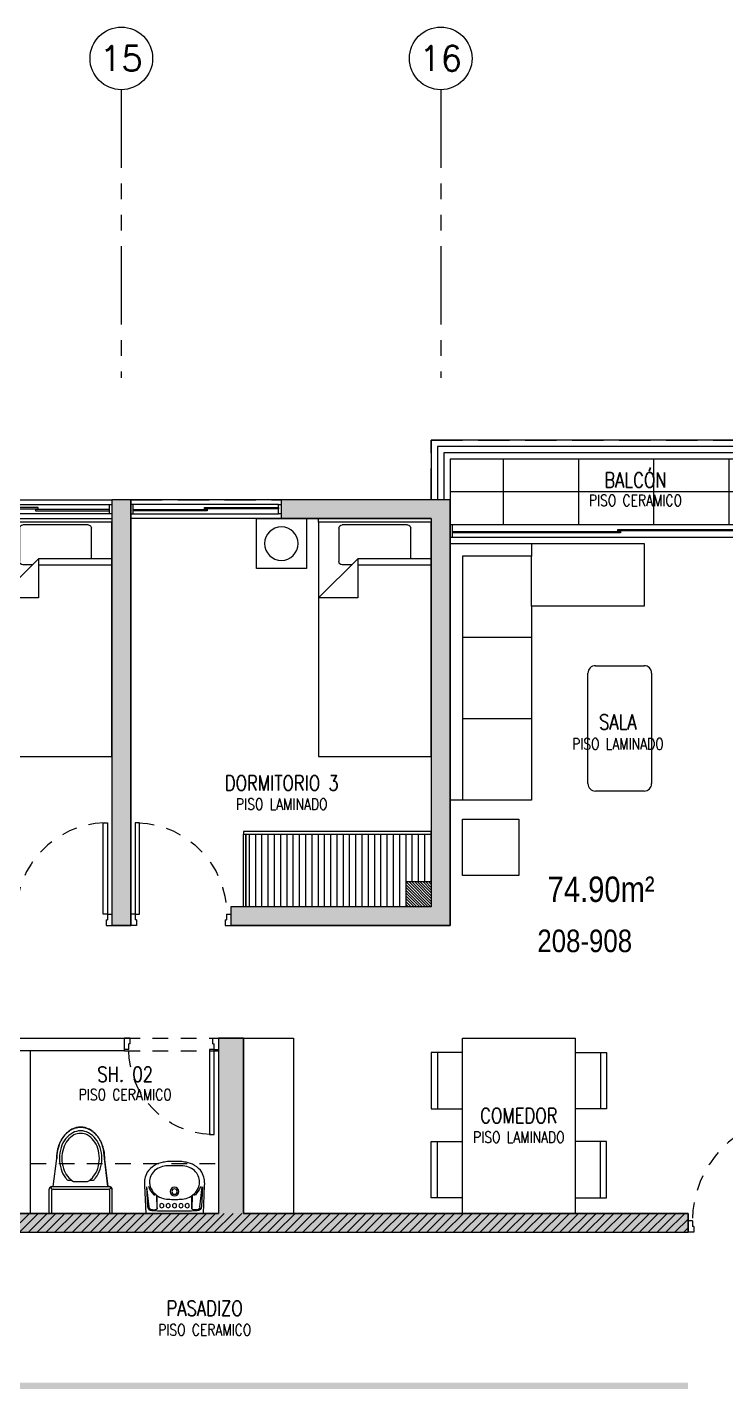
# Model space of a CAD drawing. Header units: millimetres. Extents: x 3765 to 3833, y 1327 to 1657.
# Drawn here: x 3800.19 to 3805.77, y 1463.07 to 1473.89 of the extents above; entities that cross this region are included whole.
import ezdxf
from ezdxf import colors
from ezdxf.entities.mleader import LeaderData, LeaderLine
from ezdxf.enums import TextEntityAlignment as Align
from ezdxf.math import Vec2, Vec3

# ---------------------------------------------------------------- set-up
doc = ezdxf.new("R2010")
doc.units = ezdxf.units.MM
for name, pattern in [('HIDDEN2', [0.1875, 0.125, -0.0625]), ('PHANTOM', [63.5, 31.75, -6.35, 6.35, -6.35, 6.35, -6.35]), ('PHANTOM2', [1.25, 0.625, -0.125, 0.125, -0.125, 0.125, -0.125]), ('X-REF_DP_Arquitectura$0$HIDDEN', [0.375, 0.25, -0.125])]:
    doc.linetypes.add(name, pattern=pattern)
doc.layers.get('0').update_dxf_attribs({"color": 251, "lineweight": 9})
for name, color, linetype, lineweight in [('A-BARANDAS', 251, 'Continuous', 13), ('A-EJES', 251, 'PHANTOM', 13), ('A-HATCH', 251, 'Continuous', 13), ('A-MOBILIARIO', 251, 'Continuous', 13), ('A-MURO BAJO', 251, 'Continuous', 13), ('A-MUROS', 251, 'Continuous', 13), ('A-NUMERACIONDEP', 251, 'Continuous', 13), ('A-PROYECCIONES', 251, 'HIDDEN2', 13), ('A-SANITARIOS', 251, 'Continuous', 13), ('A-TEXTO-ACABADO PISO', 251, 'Continuous', 13), ('A-TEXTO-AMBIENTE', 251, 'Continuous', 13), ('A-ÁREA TEXTO', 251, 'Continuous', 13), ('A_20_Estructuras', 251, 'Continuous', 13), ('A_50_TextoAmbiente', 251, 'Continuous', 13), ('A_50_Vigas', 251, 'X-REF_DP_Arquitectura$0$HIDDEN', 13), ('A_60_HatchEstructuras', 251, 'Continuous', 13), ('DLP_MOBILIARIO FIJO', 251, 'Continuous', 13), ('MURO CF 120', 251, 'Continuous', 13), ('MURO CF 60', 251, 'Continuous', 13)]:
    doc.layers.add(name, color=color, linetype=linetype, lineweight=lineweight)
doc.styles.add('R80', font='ARIALN.TTF', dxfattribs={"height": 2.03})
doc.styles.add('R80-100', font='ARIALN.TTF', dxfattribs={"height": 0.2032})
doc.styles.add('ROMANS', font='romans.shx', dxfattribs={"width": 0.8})

# ---------------------------------------------------------------- blocks, each defined once
blk = doc.blocks.new('EF-P2-P4')
at = {"layer": 'A_60_HatchEstructuras'}
h = blk.add_hatch(color=256, dxfattribs=at)
h.dxf.hatch_style = 1
h.paths.add_polyline_path([(30.25, -3.725), (28.65, -3.725), (28.65, -0.625), (29.85, -0.625), (29.85, -0.475), (28.5, -0.475), (28.5, -3.875), (30.25, -3.875)])
h.paths.add_polyline_path([(31.2, -0.475), (31.05, -0.475), (31.05, -3.875), (31.2, -3.875)])
h.paths.add_polyline_path([(33.75, -0.475), (32.4, -0.475), (32.4, -0.625), (33.6, -0.625), (33.6, -3.725), (32, -3.725), (32, -3.875), (33.75, -3.875)])
h = blk.add_hatch(color=256, dxfattribs=at)
h.dxf.hatch_style = 1
h.paths.add_polyline_path([(25.88, -7.675), (28.4, -7.675), (28.4, -9.075), (28.55, -9.075), (28.55, -7.675), (31.9, -7.675), (31.9, -9.075), (32.1, -9.075), (32.1, -7.675), (35.65, -7.675), (35.65, -7.525), (25.68, -7.525), (25.68, -9.075), (27.65, -9.075), (27.65, -8.925), (25.88, -8.925)])
h.paths.add_polyline_path([(26.45, -4.925), (28.1, -4.925), (28.1, -4.775), (25.905, -4.775), (25.905, -4.925), (26.25, -4.925), (26.25, -6.325), (35.65, -6.325), (35.65, -6.175), (32.1, -6.175), (32.1, -4.775), (31.9, -4.775), (31.9, -6.175), (29, -6.175), (29, -4.775), (28.85, -4.775), (28.85, -6.175), (26.45, -6.175)])
at = {"layer": 'A_20_Estructuras'}
for points in [[(31.2, -0.475), (31.05, -0.475), (31.05, -3.875), (31.2, -3.875)], [(33.75, -0.475), (32.4, -0.475), (32.4, -0.625), (33.6, -0.625), (33.6, -3.725), (32, -3.725), (32, -3.875), (33.75, -3.875)], [(26.45, -4.925), (28.1, -4.925), (28.1, -4.775), (25.905, -4.775), (25.905, -4.925), (26.25, -4.925), (26.25, -6.325), (35.65, -6.325), (35.65, -6.175), (32.1, -6.175), (32.1, -4.775), (31.9, -4.775), (31.9, -6.175), (29, -6.175), (29, -4.775), (28.85, -4.775), (28.85, -6.175), (26.45, -6.175)]]:
    blk.add_lwpolyline(points, close=True, dxfattribs=at)
at = {"layer": 'A_50_Vigas'}
for p, q in [((29.85, -0.475), (31.05, -0.475)), ((31.2, -0.475), (32.4, -0.475))]:
    blk.add_line(p, q, dxfattribs=at)
blk.add_lwpolyline([(33.6, -0.475), (33.6, 0), (36.55, 0)], dxfattribs=at)
blk = doc.blocks.new('SIFON JET_PLANTA')
for p, q in [((-0.215, 0.218, 0), (-0.44, 0.19, 0)), ((-0.215, -0.23, 0), (-0.215, 0.23, 0)), ((-0.209, 0.244, 0), (-0.192, 0.227, 0)), ((-0.195, 0.25, 0), (0, 0.25, 0)), ((-0.195, -0.22, 0), (-0.195, 0.22, 0)), ((-0.185, 0.23, 0), (0, 0.23, 0)), ((0, 0.25, 0), (0, -0.25, 0)), ((-0.265, 0.072, 0), (-0.265, 0.103, 0)), ((-0.255, -0.056, 0), (-0.255, 0.056, 0)), ((-0.265, -0.103, 0), (-0.265, -0.072, 0)), ((-0.215, -0.218, 0), (-0.44, -0.19, 0)), ((-0.209, -0.244, 0), (-0.192, -0.227, 0)), ((0, -0.25, 0), (-0.195, -0.25, 0)), ((0, -0.23, 0), (-0.185, -0.23, 0))]:
    blk.add_line(p, q)
at = {"extrusion": (-2.64698e-23, 6.61744e-24, -1)}
for p, q in [((-0.432, 0.191, 0), (-0.215, 0.218, 0)), ((-0.215, 0.232, 0), (-0.214, 0.236, 0)), ((-0.215, 0.228, 0), (-0.215, 0.232, 0)), ((-0.215, 0.223, 0), (-0.215, 0.228, 0)), ((-0.215, 0.218, 0), (-0.215, 0.223, 0)), ((-0.214, 0.236, 0), (-0.213, 0.239, 0)), ((-0.213, 0.239, 0), (-0.211, 0.242, 0)), ((-0.211, 0.242, 0), (-0.209, 0.244, 0)), ((-0.209, 0.244, 0), (-0.208, 0.245, 0)), ((-0.208, 0.245, 0), (-0.205, 0.247, 0)), ((-0.205, 0.247, 0), (-0.201, 0.249, 0)), ((-0.201, 0.249, 0), (-0.195, 0.25, 0)), ((-0.195, 0.25, 0), (-0.195, 0.25, 0)), ((-0.195, 0.25, 0), (-0.161, 0.25, 0)), ((-0.161, 0.25, 0), (-0.097, 0.25, 0)), ((-0.097, 0.25, 0), (-0.032, 0.25, 0)), ((-0.032, 0.25, 0), (0, 0.25, 0)), ((0, 0.25, 0), (0, -0.25, 0)), ((-0.645, 0.108, 0), (-0.639, 0.115, 0)), ((-0.639, 0.115, 0), (-0.633, 0.121, 0)), ((-0.633, 0.121, 0), (-0.63, 0.123, 0)), ((-0.63, 0.123, 0), (-0.625, 0.128, 0)), ((-0.625, 0.128, 0), (-0.621, 0.131, 0)), ((-0.621, 0.131, 0), (-0.617, 0.134, 0)), ((-0.617, 0.134, 0), (-0.611, 0.139, 0)), ((-0.611, 0.139, 0), (-0.606, 0.142, 0)), ((-0.606, 0.142, 0), (-0.6, 0.146, 0)), ((-0.6, 0.146, 0), (-0.596, 0.148, 0)), ((-0.596, 0.148, 0), (-0.591, 0.152, 0)), ((-0.591, 0.152, 0), (-0.586, 0.154, 0)), ((-0.586, 0.154, 0), (-0.579, 0.158, 0)), ((-0.579, 0.158, 0), (-0.569, 0.163, 0)), ((-0.569, 0.163, 0), (-0.552, 0.17, 0)), ((-0.552, 0.17, 0), (-0.546, 0.172, 0)), ((-0.546, 0.172, 0), (-0.538, 0.175, 0)), ((-0.538, 0.175, 0), (-0.535, 0.176, 0)), ((-0.535, 0.176, 0), (-0.526, 0.178, 0)), ((-0.526, 0.178, 0), (-0.522, 0.18, 0)), ((-0.522, 0.18, 0), (-0.515, 0.181, 0)), ((-0.515, 0.181, 0), (-0.508, 0.183, 0)), ((-0.508, 0.183, 0), (-0.502, 0.184, 0)), ((-0.502, 0.184, 0), (-0.486, 0.187, 0)), ((-0.486, 0.187, 0), (-0.476, 0.188, 0)), ((-0.476, 0.188, 0), (-0.473, 0.188, 0)), ((-0.473, 0.188, 0), (-0.464, 0.189, 0)), ((-0.464, 0.189, 0), (-0.455, 0.19, 0)), ((-0.455, 0.19, 0), (-0.449, 0.19, 0)), ((-0.449, 0.19, 0), (-0.44, 0.19, 0)), ((-0.44, 0.19, 0), (-0.432, 0.191, 0)), ((-0.69, 0.01, 0), (-0.689, 0.014, 0)), ((-0.69, 0.004, 0), (-0.69, 0.01, 0)), ((-0.69, 0, 0), (-0.69, 0.004, 0)), ((-0.689, 0.019, 0), (-0.688, 0.024, 0)), ((-0.689, 0.014, 0), (-0.689, 0.019, 0)), ((-0.688, 0.024, 0), (-0.687, 0.028, 0)), ((-0.688, 0.024, 0), (-0.688, 0.024, 0)), ((-0.687, 0.031, 0), (-0.685, 0.036, 0)), ((-0.687, 0.028, 0), (-0.687, 0.031, 0)), ((-0.685, 0.036, 0), (-0.684, 0.042, 0)), ((-0.685, 0.036, 0), (-0.685, 0.036, 0)), ((-0.684, 0.042, 0), (-0.682, 0.048, 0)), ((-0.684, 0.042, 0), (-0.684, 0.042, 0)), ((-0.682, 0.048, 0), (-0.68, 0.052, 0)), ((-0.68, 0.052, 0), (-0.679, 0.055, 0)), ((-0.679, 0.055, 0), (-0.678, 0.058, 0)), ((-0.678, 0.058, 0), (-0.674, 0.066, 0)), ((-0.674, 0.066, 0), (-0.672, 0.07, 0)), ((-0.674, 0.066, 0), (-0.674, 0.066, 0)), ((-0.672, 0.07, 0), (-0.671, 0.073, 0)), ((-0.671, 0.073, 0), (-0.669, 0.076, 0)), ((-0.669, 0.076, 0), (-0.667, 0.078, 0)), ((-0.667, 0.078, 0), (-0.665, 0.082, 0)), ((-0.665, 0.082, 0), (-0.663, 0.085, 0)), ((-0.663, 0.085, 0), (-0.661, 0.088, 0)), ((-0.661, 0.088, 0), (-0.657, 0.094, 0)), ((-0.657, 0.094, 0), (-0.653, 0.098, 0)), ((-0.657, 0.094, 0), (-0.657, 0.094, 0)), ((-0.653, 0.098, 0), (-0.65, 0.102, 0)), ((-0.653, 0.098, 0), (-0.653, 0.098, 0)), ((-0.65, 0.102, 0), (-0.645, 0.108, 0)), ((-0.69, -0.007, 0), (-0.69, 0, 0)), ((-0.69, -0.011, 0), (-0.69, -0.007, 0)), ((-0.689, -0.016, 0), (-0.69, -0.011, 0)), ((-0.688, -0.023, 0), (-0.689, -0.016, 0)), ((-0.688, -0.026, 0), (-0.688, -0.023, 0)), ((-0.687, -0.03, 0), (-0.688, -0.026, 0)), ((-0.686, -0.032, 0), (-0.687, -0.03, 0)), ((-0.685, -0.036, 0), (-0.686, -0.032, 0)), ((-0.684, -0.042, 0), (-0.685, -0.036, 0)), ((-0.683, -0.046, 0), (-0.684, -0.042, 0)), ((-0.681, -0.049, 0), (-0.683, -0.046, 0)), ((-0.68, -0.052, 0), (-0.681, -0.049, 0)), ((-0.679, -0.055, 0), (-0.68, -0.052, 0)), ((-0.678, -0.058, 0), (-0.679, -0.055, 0)), ((-0.677, -0.06, 0), (-0.678, -0.058, 0)), ((-0.675, -0.064, 0), (-0.677, -0.06, 0)), ((-0.672, -0.07, 0), (-0.675, -0.064, 0)), ((-0.671, -0.073, 0), (-0.672, -0.07, 0)), ((-0.668, -0.077, 0), (-0.671, -0.073, 0)), ((-0.665, -0.083, 0), (-0.668, -0.077, 0)), ((-0.662, -0.086, 0), (-0.665, -0.083, 0)), ((-0.66, -0.09, 0), (-0.662, -0.086, 0)), ((-0.655, -0.096, 0), (-0.66, -0.09, 0)), ((-0.649, -0.103, 0), (-0.655, -0.096, 0)), ((-0.646, -0.107, 0), (-0.649, -0.103, 0)), ((-0.64, -0.114, 0), (-0.646, -0.107, 0)), ((-0.638, -0.116, 0), (-0.64, -0.114, 0)), ((-0.635, -0.119, 0), (-0.638, -0.116, 0)), ((-0.634, -0.12, 0), (-0.635, -0.119, 0)), ((-0.635, -0.119, 0), (-0.635, -0.119, 0)), ((-0.632, -0.122, 0), (-0.634, -0.12, 0)), ((-0.63, -0.123, 0), (-0.632, -0.122, 0)), ((-0.632, -0.122, 0), (-0.632, -0.122, 0)), ((-0.629, -0.124, 0), (-0.63, -0.123, 0)), ((-0.628, -0.125, 0), (-0.629, -0.124, 0)), ((-0.626, -0.127, 0), (-0.628, -0.125, 0)), ((-0.625, -0.128, 0), (-0.626, -0.127, 0)), ((-0.623, -0.129, 0), (-0.625, -0.128, 0)), ((-0.625, -0.128, 0), (-0.625, -0.128, 0)), ((-0.622, -0.13, 0), (-0.623, -0.129, 0)), ((-0.621, -0.131, 0), (-0.622, -0.13, 0)), ((-0.62, -0.132, 0), (-0.621, -0.131, 0)), ((-0.619, -0.132, 0), (-0.62, -0.132, 0)), ((-0.618, -0.133, 0), (-0.619, -0.132, 0)), ((-0.617, -0.134, 0), (-0.618, -0.133, 0)), ((-0.615, -0.135, 0), (-0.617, -0.134, 0)), ((-0.614, -0.136, 0), (-0.615, -0.135, 0)), ((-0.612, -0.138, 0), (-0.614, -0.136, 0)), ((-0.609, -0.14, 0), (-0.612, -0.138, 0)), ((-0.607, -0.141, 0), (-0.609, -0.14, 0)), ((-0.606, -0.142, 0), (-0.607, -0.141, 0)), ((-0.604, -0.143, 0), (-0.606, -0.142, 0)), ((-0.602, -0.145, 0), (-0.604, -0.143, 0)), ((-0.6, -0.146, 0), (-0.602, -0.145, 0)), ((-0.599, -0.147, 0), (-0.6, -0.146, 0)), ((-0.596, -0.148, 0), (-0.599, -0.147, 0)), ((-0.595, -0.149, 0), (-0.596, -0.148, 0)), ((-0.594, -0.15, 0), (-0.595, -0.149, 0)), ((-0.592, -0.151, 0), (-0.594, -0.15, 0)), ((-0.59, -0.152, 0), (-0.592, -0.151, 0)), ((-0.587, -0.154, 0), (-0.59, -0.152, 0)), ((-0.583, -0.156, 0), (-0.587, -0.154, 0)), ((-0.578, -0.159, 0), (-0.583, -0.156, 0)), ((-0.576, -0.16, 0), (-0.578, -0.159, 0)), ((-0.574, -0.161, 0), (-0.576, -0.16, 0)), ((-0.57, -0.163, 0), (-0.574, -0.161, 0)), ((-0.568, -0.164, 0), (-0.57, -0.163, 0)), ((-0.566, -0.164, 0), (-0.568, -0.164, 0)), ((-0.564, -0.165, 0), (-0.566, -0.164, 0)), ((-0.561, -0.166, 0), (-0.564, -0.165, 0)), ((-0.56, -0.167, 0), (-0.561, -0.166, 0)), ((-0.557, -0.168, 0), (-0.56, -0.167, 0)), ((-0.554, -0.169, 0), (-0.557, -0.168, 0)), ((-0.551, -0.171, 0), (-0.554, -0.169, 0)), ((-0.549, -0.171, 0), (-0.551, -0.171, 0)), ((-0.546, -0.172, 0), (-0.549, -0.171, 0)), ((-0.545, -0.173, 0), (-0.546, -0.172, 0)), ((-0.543, -0.173, 0), (-0.545, -0.173, 0)), ((-0.541, -0.174, 0), (-0.543, -0.173, 0)), ((-0.538, -0.175, 0), (-0.541, -0.174, 0)), ((-0.535, -0.176, 0), (-0.538, -0.175, 0)), ((-0.538, -0.175, 0), (-0.538, -0.175, 0)), ((-0.532, -0.177, 0), (-0.535, -0.176, 0)), ((-0.53, -0.178, 0), (-0.532, -0.177, 0)), ((-0.527, -0.178, 0), (-0.53, -0.178, 0)), ((-0.524, -0.179, 0), (-0.527, -0.178, 0)), ((-0.527, -0.178, 0), (-0.527, -0.178, 0)), ((-0.522, -0.18, 0), (-0.524, -0.179, 0)), ((-0.518, -0.181, 0), (-0.522, -0.18, 0)), ((-0.515, -0.181, 0), (-0.518, -0.181, 0)), ((-0.512, -0.182, 0), (-0.515, -0.181, 0)), ((-0.509, -0.183, 0), (-0.512, -0.182, 0)), ((-0.507, -0.183, 0), (-0.509, -0.183, 0)), ((-0.502, -0.184, 0), (-0.507, -0.183, 0)), ((-0.497, -0.185, 0), (-0.502, -0.184, 0)), ((-0.495, -0.185, 0), (-0.497, -0.185, 0)), ((-0.497, -0.185, 0), (-0.497, -0.185, 0)), ((-0.494, -0.186, 0), (-0.495, -0.185, 0)), ((-0.492, -0.186, 0), (-0.494, -0.186, 0)), ((-0.488, -0.186, 0), (-0.492, -0.186, 0)), ((-0.486, -0.187, 0), (-0.488, -0.186, 0)), ((-0.482, -0.187, 0), (-0.486, -0.187, 0)), ((-0.481, -0.187, 0), (-0.482, -0.187, 0)), ((-0.478, -0.188, 0), (-0.481, -0.187, 0)), ((-0.476, -0.188, 0), (-0.478, -0.188, 0)), ((-0.473, -0.188, 0), (-0.476, -0.188, 0)), ((-0.469, -0.189, 0), (-0.473, -0.188, 0)), ((-0.465, -0.189, 0), (-0.469, -0.189, 0)), ((-0.464, -0.189, 0), (-0.465, -0.189, 0)), ((-0.465, -0.189, 0), (-0.465, -0.189, 0)), ((-0.462, -0.189, 0), (-0.464, -0.189, 0)), ((-0.459, -0.189, 0), (-0.462, -0.189, 0)), ((-0.457, -0.19, 0), (-0.459, -0.189, 0)), ((-0.455, -0.19, 0), (-0.457, -0.19, 0)), ((-0.452, -0.19, 0), (-0.455, -0.19, 0)), ((-0.449, -0.19, 0), (-0.452, -0.19, 0)), ((-0.447, -0.19, 0), (-0.449, -0.19, 0)), ((-0.443, -0.19, 0), (-0.447, -0.19, 0)), ((-0.44, -0.19, 0), (-0.443, -0.19, 0)), ((-0.215, -0.218, 0), (-0.44, -0.19, 0)), ((-0.215, -0.227, 0), (-0.215, -0.218, 0)), ((-0.215, -0.23, 0), (-0.215, -0.227, 0)), ((-0.215, -0.233, 0), (-0.215, -0.23, 0)), ((-0.214, -0.237, 0), (-0.215, -0.233, 0)), ((-0.213, -0.239, 0), (-0.214, -0.237, 0)), ((-0.214, -0.237, 0), (-0.214, -0.237, 0)), ((-0.211, -0.242, 0), (-0.213, -0.239, 0)), ((-0.213, -0.239, 0), (-0.213, -0.239, 0)), ((-0.209, -0.244, 0), (-0.211, -0.242, 0)), ((-0.211, -0.242, 0), (-0.211, -0.242, 0)), ((-0.211, -0.242, 0), (-0.211, -0.242, 0)), ((-0.207, -0.246, 0), (-0.209, -0.244, 0)), ((-0.209, -0.244, 0), (-0.209, -0.244, 0)), ((-0.209, -0.244, 0), (-0.209, -0.244, 0)), ((-0.203, -0.248, 0), (-0.207, -0.246, 0)), ((-0.207, -0.246, 0), (-0.207, -0.246, 0)), ((-0.2, -0.249, 0), (-0.203, -0.248, 0)), ((-0.203, -0.248, 0), (-0.203, -0.248, 0)), ((-0.195, -0.25, 0), (-0.2, -0.249, 0)), ((0, -0.25, 0), (-0.195, -0.25, 0))]:
    blk.add_line(p, q, dxfattribs=at)
at = {"elevation": 0}
for points in [[(-0.265, 0.103, 0.0362), (-0.284, 0.12, 0.08725), (-0.353, 0.156, 0.077598), (-0.44, 0.17, 0.077598), (-0.527, 0.156, 0.08725), (-0.596, 0.12, 0.105601), (-0.644, 0.063, 0.12364), (-0.66, 0, 0.12364), (-0.644, -0.063, 0.105601), (-0.596, -0.12, 0.08725), (-0.527, -0.156, 0.077598), (-0.44, -0.17, 0.077598)], [(-0.255, 0.056, 0.100268), (-0.297, 0.104, 0.08725), (-0.36, 0.137, 0.077598), (-0.44, 0.15, 0.077598), (-0.52, 0.137, 0.08725), (-0.583, 0.104, 0.105601), (-0.627, 0.053, 0.12364), (-0.64, 0, 0.12364), (-0.627, -0.053, 0.105601), (-0.583, -0.104, 0.08725), (-0.52, -0.137, 0.077598), (-0.44, -0.15, 0.077598)], [(-0.44, -0.15, 0.077598), (-0.36, -0.137, 0.08725), (-0.297, -0.104, 0.100268), (-0.255, -0.056, 0.12364)], [(-0.44, -0.17, 0.077598), (-0.353, -0.156, 0.08725), (-0.284, -0.12, 0.0362), (-0.265, -0.103, 0.12364)]]:
    blk.add_lwpolyline(points, format="xyb", dxfattribs=at)
for centre, radius, start, end in [((-0.195, 0.23, 0), 0.02, 90, 180), ((-0.185, 0.22, 0), 0.01, 90, 180), ((-0.494, -0.027, 0), 0.203, 127.2348, 151.4088), ((-0.461, -0.07, 0), 0.257, 107.4741, 127.2348), ((-0.44, -0.138, 0), 0.328, 90, 107.4741), ((-0.544, 0, 0), 0.146, 151.4088, 180), ((-0.544, 0, 0), 0.146, 180, 208.5912), ((-0.494, 0.027, 0), 0.203, 208.5912, 232.7652), ((-0.461, 0.07, 0), 0.257, 232.7652, 252.5259), ((-0.44, 0.138, 0), 0.328, 252.5259, 270), ((-0.195, -0.23, 0), 0.02, 180, 270), ((-0.185, -0.22, 0), 0.01, 180, 270)]:
    blk.add_arc(centre, radius, start, end)
blk = doc.blocks.new('BOWL-ITALGRIF_VARADERO_01')
for p, q in [((-0.203, -0.197), (-0.221, -0.038)), ((0.203, -0.197), (0.221, -0.038)), ((-0.14, -0.208), (-0.142, -0.108)), ((-0.137, -0.205), (-0.137, -0.112)), ((0.138, -0.205), (0.138, -0.112)), ((0.14, -0.208), (0.142, -0.108)), ((-0.175, -0.222), (-0.154, -0.222)), ((0.175, -0.222), (0.154, -0.222))]:
    blk.add_line(p, q)
for points in [[(-0.092, 0.159, -0.02989), (-0.046, 0.165, -0.007822), (0.046, 0.165, -0.02989), (0.092, 0.159, -0.091737), (0.16, 0.134, -0.112496), (0.218, 0.079, -0.147885), (0.24, -0.026), (0.23, -0.25), (-0.23, -0.25), (-0.24, -0.026, -0.147885), (-0.218, 0.079, -0.112496), (-0.16, 0.134, -0.091737)], [(-0.05, -0.136, -0.062677), (-0.105, -0.125, -0.110639), (-0.158, -0.091, -0.120976), (-0.195, -0.034, -0.061198), (-0.2, 0, -0.21707), (-0.159, 0.092, -0.174983), (-0.055, 0.13, -0.010618), (0, 0.131, -0.010618), (0.055, 0.13, -0.174983), (0.159, 0.092, -0.21707), (0.2, 0, -0.061198), (0.195, -0.034, -0.120976), (0.158, -0.091, -0.110639), (0.105, -0.125, -0.062677), (0.05, -0.136, -0.017583), (0, -0.138, -0.017583)]]:
    blk.add_lwpolyline(points, format="xyb", close=True)
for points in [[(-0.222, -0.038), (-0.214, -0.195, 0.390823), (-0.181, -0.229, 0.017524), (0.181, -0.229, 0.390823), (0.214, -0.195), (0.222, -0.038)], [(-0.207, -0.035, 0.005), (-0.206, -0.038, 0.121292), (-0.166, -0.1, 0.007977), (-0.162, -0.103)], [(0.207, -0.035, -0.005), (0.206, -0.038, -0.121292), (0.166, -0.1, -0.007977), (0.162, -0.103)]]:
    blk.add_lwpolyline(points, format="xyb")
for centre, radius in [((0, -0.075), 0.035), ((0, -0.075), 0.0215), ((-0.101, -0.188), 0.0165), ((-0.051, -0.188), 0.0165), ((0, -0.188), 0.0165), ((0.051, -0.188), 0.0165), ((0.102, -0.188), 0.0165)]:
    blk.add_circle(centre, radius)
for centre, radius, start, end in [((-0.158, -0.099), 0.006, 226.6431, 46.6431), ((-0.14, -0.108), 0.002, 54.3619, 181.1374), ((0.14, -0.108), 0.002, 358.8626, 125.6381), ((0.158, -0.099), 0.006, 133.3569, 313.3569), ((-0.175, -0.194), 0.028, 186.3111, 270), ((-0.154, -0.205), 0.017, 270, 0), ((-0.154, -0.208), 0.014, 270, 1.1374), ((-0.135, -0.112), 0.002, 56.7109, 180), ((0.105, -0.125), 9.094947017729287e-16, 0, 217.6714), ((0.136, -0.112), 0.002, 0, 123.2891), ((0.155, -0.205), 0.017, 180, 270), ((0.154, -0.208), 0.014, 178.8626, 270), ((0.175, -0.194), 0.028, 270, 353.6889)]:
    blk.add_arc(centre, radius, start, end)
blk = doc.blocks.new('1 PLAZA')
for p, q in [((-0.286, -0.322), (-0.286, -0.078)), ((-0.259, -0.051), (0.262, -0.051)), ((0.289, -0.078), (0.289, -0.342)), ((-0.45, -0.322), (0.136, -0.322)), ((0.45, -0.632), (0.136, -0.322)), ((0.136, -0.322), (0.136, -0.632)), ((0.136, -0.371), (-0.45, -0.371)), ((0.262, -0.368), (0.183, -0.368)), ((0.136, -0.632), (0.45, -0.632))]:
    blk.add_line(p, q)
at = {"extrusion": (4.49068e-08, -3.60286e-08, 1), "elevation": 0}
blk.add_lwpolyline([(-0.45, -0.029), (0.45, -0.029), (0.45, 0), (-0.45, 0)], close=True, dxfattribs=at)
blk.add_lwpolyline([(-0.45, -1.9), (-0.45, -0.029), (0.45, -0.029), (0.45, -1.9)], close=True)
for centre, start, end in [((-0.259, -0.078), 90, 180), ((0.262, -0.078), 0, 90), ((0.262, -0.342), 270, 0)]:
    blk.add_arc(centre, 0.0267, start, end)
blk = doc.blocks.new('A$C72FD42DB')
for p, q in [((0.325, 1.4, 0), (1.225, 1.4, 0)), ((0.325, 0), (0.325, 1.4, 0)), ((1.225, 0), (1.225, 1.4, 0)), ((0.325, 0), (1.225, 0))]:
    blk.add_line(p, q)
for points in [[(0.325, 1.285), (0.075, 1.285), (0.075, 0.835), (0.325, 0.835)], [(0.125, 1.285), (0.125, 0.835)], [(1.225, 1.285), (1.475, 1.285), (1.475, 0.835), (1.225, 0.835)], [(1.425, 1.285), (1.425, 0.835)], [(0.325, 0.125), (0.075, 0.125), (0.075, 0.575), (0.325, 0.575)], [(0.125, 0.125), (0.125, 0.575)], [(1.225, 0.125), (1.475, 0.125), (1.475, 0.575), (1.225, 0.575)], [(1.425, 0.125), (1.425, 0.575)]]:
    blk.add_lwpolyline(points)
blk = doc.blocks.new('VELADOR')
blk.add_lwpolyline([(0, 0.4), (0, 0), (0.4, 0), (0.4, 0.4)], close=True)
blk.add_circle((0.2, 0.2), 0.134)
blk = doc.blocks.new('*U87')
for p, q in [((0.01, 0.755), (0.01, 0.8)), ((0.1, 0.765), (0.055, 0.765)), ((0.055, 0.755), (0.055, 0.765)), ((0.1, 0.765), (0.1, 0.8)), ((0.055, 0.755), (0.01, 0.755)), ((0.055, 0.045), (0.01, 0.045)), ((0.01, 0.045), (0.01, 0)), ((0.055, 0.045), (0.055, 0.035)), ((0.1, 0.035), (0.055, 0.035)), ((0.1, 0.035), (0.1, 0))]:
    blk.add_line(p, q)
blk.add_lwpolyline([(0.83, 0.07), (0.83, 0.035), (0.1, 0.035), (0.1, 0.07)], close=True)
at = {"color": 7, "linetype": 'HIDDEN2'}
blk.add_arc((0.1, 0.034), 0.731, 2.2301, 89.9672, dxfattribs=at)
blk = doc.blocks.new('VP.120')
at = {"layer": 'A-MURO BAJO', "color": 8}
for p, q in [((0, 0), (1.2, 0)), ((0, -0.15), (1.2, -0.15))]:
    blk.add_line(p, q, dxfattribs=at)
at = {"layer": 'DLP_MOBILIARIO FIJO', "color": 8}
for p, q in [((0.02, -0.038), (1.18, -0.038)), ((1.18, -0.113), (0.02, -0.113))]:
    blk.add_line(p, q, dxfattribs=at)
for points in [[(0, -0.113), (0.02, -0.113), (0.02, -0.038), (0, -0.038)], [(1.2, -0.113), (1.18, -0.113), (1.18, -0.038), (1.2, -0.038)]]:
    blk.add_lwpolyline(points, close=True, dxfattribs=at)
at = {"layer": 'DLP_MOBILIARIO FIJO', "color": 8, "elevation": 0}
for points in [[(0.61, -0.063), (0.02, -0.063), (0.02, -0.073), (0.61, -0.073)], [(0.59, -0.088), (1.18, -0.088), (1.18, -0.078), (0.59, -0.078)]]:
    blk.add_lwpolyline(points, close=True, dxfattribs=at)
blk = doc.blocks.new('*U109')
for p, q in [((0.01, 0.705), (0.01, 0.75)), ((0.055, 0.705), (0.01, 0.705)), ((0.1, 0.715), (0.055, 0.715)), ((0.055, 0.705), (0.055, 0.715)), ((0.1, 0.715), (0.1, 0.75)), ((0.055, 0.045), (0.01, 0.045)), ((0.01, 0.045), (0.01, 0)), ((0.055, 0.045), (0.055, 0.035)), ((0.1, 0.035), (0.055, 0.035)), ((0.1, 0.035), (0.1, 0))]:
    blk.add_line(p, q)
blk.add_lwpolyline([(0.78, 0.07), (0.78, 0.035), (0.1, 0.035), (0.1, 0.07)], close=True)
at = {"color": 7, "linetype": 'HIDDEN2'}
blk.add_arc((0.1, 0.034), 0.681, 2.2301, 89.9672, dxfattribs=at)
blk = doc.blocks.new('*U86')
for p, q in [((0.01, 0.855), (0.01, 0.9)), ((0.1, 0.865), (0.1, 0.9)), ((0.055, 0.855), (0.01, 0.855)), ((0.1, 0.865), (0.055, 0.865)), ((0.055, 0.855), (0.055, 0.865)), ((0.055, 0.045), (0.01, 0.045)), ((0.01, 0.045), (0.01, 0)), ((0.055, 0.045), (0.055, 0.035)), ((0.1, 0.035), (0.055, 0.035)), ((0.1, 0.035), (0.1, 0))]:
    blk.add_line(p, q)
blk.add_lwpolyline([(0.93, 0.07), (0.93, 0.035), (0.1, 0.035), (0.1, 0.07)], close=True)
at = {"color": 7, "linetype": 'HIDDEN2'}
blk.add_arc((0.1, 0.034), 0.831, 2.2301, 89.9672, dxfattribs=at)
blk = doc.blocks.new('SOFA SEC')
for p, q in [((0, 0.65), (0.1, 0.65)), ((0.1, 0.65), (0.1, 0.1)), ((0.5, 0.65), (0.1, 0.65)), ((0.75, 0.65), (0.75, 0.1)), ((1.4, 0.65), (1.4, 0.1)), ((0.1, 0.1), (2.05, 0.1))]:
    blk.add_line(p, q)
blk.add_lwpolyline([(0.5, 1.55), (0.5, 0.65), (2.05, 0.65), (2.05, 0), (0, 0), (0, 1.55)], close=True)
blk = doc.blocks.new('MESA CENTRO')
for p, q in [((-0.194, 0), (0.194, 0)), ((-0.254, -0.942), (-0.254, -0.06)), ((0.254, -0.06), (0.254, -0.942)), ((0.194, -1.002), (-0.194, -1.002))]:
    blk.add_line(p, q)
for centre, start, end in [((-0.194, -0.06), 90, 180), ((0.194, -0.06), 0, 90), ((-0.194, -0.942), 180, 270), ((0.194, -0.942), 270, 0)]:
    blk.add_arc(centre, 0.06, start, end)
blk = doc.blocks.new('DPTO 75.2')
at = {"layer": 'A-HATCH'}
h = blk.add_hatch(dxfattribs=at)
h.set_pattern_fill('_USER', color=8, scale=0.6, double=1, pattern_type=0)
h.set_pattern_definition([(0, (-1e-06, 6.175), (0, 0.6), []), (90, (-1e-06, 6.175), (-0.6, 4e-17), [])])
h.paths.add_polyline_path([(0, 6.175), (0, 5.65), (2.8, 5.65), (2.8, 6.175)])
h = blk.add_hatch(dxfattribs=at)
h.set_pattern_fill('ANSI31', color=8, scale=0.005)
h.set_pattern_definition([(45, (8.629694, -43.236664), (-0.01122532, 0.01122532), [])])
h.paths.add_polyline_path([(2.95, 2.8), (3.15, 2.8), (3.15, 2.6), (2.95, 2.6)])
at = {"layer": 'DLP_MOBILIARIO FIJO'}
h = blk.add_hatch(dxfattribs=at)
h.set_pattern_fill('_USER', color=8, scale=0.05, angle=270, pattern_type=0)
h.set_pattern_definition([(270, (4.43, 3.179993), (0.05, -9e-18), [])])
h.paths.add_polyline_path([(2.95, 3.18), (2.95, 2.8), (3.15, 2.8), (3.15, 2.6), (4.43, 2.6), (4.43, 3.18)])
at = {"layer": 'A-BARANDAS', "color": 8, "elevation": 0}
for points in [[(0, 6.275), (2.9, 6.275), (2.9, 5.85)], [(0, 6.225), (2.85, 6.225), (2.85, 5.85)]]:
    blk.add_lwpolyline(points, dxfattribs=at)
at = {"layer": 'A-MOBILIARIO', "color": 8, "elevation": 0}
blk.add_lwpolyline([(2.25, 3.3), (2.25, 2.85), (2.7, 2.85), (2.7, 3.3)], close=True, dxfattribs=at)
at = {"layer": 'A-MURO BAJO', "color": 8}
for p, q in [((2.95, 6.325, 0), (2.95, 5.85, 0)), ((0.02, 5.65, 0), (2.78, 5.65, 0)), ((2.78, 5.55, 0), (0.02, 5.55, 0)), ((6.15, 0.15, 0), (6.15, 1.45, 0))]:
    blk.add_line(p, q, dxfattribs=at)
at = {"layer": 'A-MURO BAJO', "color": 8, "elevation": 0}
for points in [[(0, 6.325), (2.95, 6.325)], [(0, 6.175), (2.8, 6.175), (2.8, 5.85)]]:
    blk.add_lwpolyline(points, dxfattribs=at)
blk.add_lwpolyline([(4.45, 1.55), (4.05, 1.55), (4.05, 0.15), (4.45, 0.15)], close=True, dxfattribs=at)
at = {"layer": 'A-MUROS', "color": 8}
for p, q in [((2.8, 5.85, 0), (2.8, 2.45, 0)), ((2.8, 5.85, 0), (4.15, 5.85, 0)), ((4.15, 5.85, 0), (4.15, 5.7, 0)), ((5.35, 5.85, 0), (5.35, 2.45, 0)), ((5.35, 5.85, 0), (5.5, 5.85, 0)), ((5.5, 5.85, 0), (5.5, 2.45, 0)), ((2.95, 5.7, 0), (2.95, 2.8, 0)), ((2.95, 5.7, 0), (4.15, 5.7, 0)), ((3.15, 2.8, 0), (2.95, 2.8, 0)), ((3.15, 2.6, 0), (3.15, 2.8, 0)), ((3.15, 2.6, 0), (4.55, 2.6, 0)), ((4.55, 2.6, 0), (4.55, 2.45, 0)), ((2.8, 2.45, 0), (4.55, 2.45, 0)), ((5.35, 2.45, 0), (5.5, 2.45, 0)), ((4.65, 1.55, 0), (4.45, 1.55, 0)), ((4.45, 1.55, 0), (4.45, 0.15, 0)), ((4.65, 1.55, 0), (4.65, 0.15, 0)), ((7.15, 1.55, 0), (5.4, 1.55, 0)), ((5.4, 1.45, 0), (5.4, 1.55, 0)), ((5.4, 1.45, 0), (7.05, 1.45, 0)), ((4.45, 0.15, 0), (0.9, 0.15, 0)), ((0.9, 0.15, 0), (0.9, 0, 0)), ((7.05, 0.15, 0), (4.65, 0.15, 0)), ((10.3, 0, 0), (0.9, 0, 0))]:
    blk.add_line(p, q, dxfattribs=at)
at = {"layer": 'A-PROYECCIONES', "color": 8}
for p, q in [((5.4, 1.55, 0), (4.65, 1.55, 0)), ((5.4, 1.45, 0), (4.65, 1.45, 0)), ((7.05, 0.55, 0), (4.65, 0.55, 0))]:
    blk.add_line(p, q, dxfattribs=at)
at = {"layer": 'DLP_MOBILIARIO FIJO', "color": 8, "elevation": 0}
for points in [[(2.8, 5.55), (2.78, 5.55), (2.78, 5.65), (2.8, 5.65)], [(1.46, 5.612), (0.02, 5.612), (0.02, 5.602), (1.46, 5.602)], [(1.44, 5.587), (2.78, 5.587), (2.78, 5.597), (1.44, 5.597)], [(4.45, 3.2), (4.45, 3.18), (2.95, 3.18), (2.95, 3.2)], [(2.95, 2.6), (4.43, 2.6), (4.43, 3.18), (2.95, 3.18)], [(4.43, 2.6), (4.45, 2.6), (4.45, 3.18), (4.43, 3.18)]]:
    blk.add_lwpolyline(points, close=True, dxfattribs=at)
at = {"color": 8}
blk.add_blockref('VP.120', (4.15, 5.85, 0), dxfattribs=at)
at = {"color": 8, "xscale": -1}
blk.add_blockref('VP.120', (6.7, 5.85, 0), dxfattribs=at)
at = {"layer": 'A-MOBILIARIO', "color": 8, "extrusion": (-4.49068e-08, 3.60286e-08, 1)}
for name, p in [('1 PLAZA', (3.4, 5.7, 0)), ('VELADOR', (3.947, 5.3, 0)), ('1 PLAZA', (5.95, 5.7, 0))]:
    blk.add_blockref(name, p, dxfattribs=at)
at = {"layer": 'A-MOBILIARIO', "color": 8}
for name, p, xscale, rotation in [('SOFA SEC', (2.8, 5.5, 0), -1, 90.00043285210194), ('MESA CENTRO', (1.445, 3.523, 0), -0.9999999999999984, 180.0000225791111), ('*U87', (5.5, 2.44, 0), -1, 270), ('*U86', (0, -0.01, 0), -1, 270)]:
    blk.add_blockref(name, p, dxfattribs=dict(at, xscale=xscale, rotation=rotation))
for name, p, rotation in [('*U87', (5.35, 2.44, 0), 90), ('*U109', (4.65, 1.56, 0), 270)]:
    blk.add_blockref(name, p, dxfattribs=dict(at, rotation=rotation))
at = {"layer": 'A-MOBILIARIO', "color": 8, "xscale": -1}
blk.add_blockref('A$C72FD42DB', (3.025, 0.15, 0), dxfattribs=at)
at = {"layer": 'A-SANITARIOS', "color": 8, "extrusion": (-4.49068e-08, -3.60286e-08, -1), "zscale": -1.000000000000003, "rotation": 270.0000013312232}
blk.add_blockref('SIFON JET_PLANTA', (-5.75, 0.15, 0), dxfattribs=at)
at = {"layer": 'A-SANITARIOS', "color": 8}
blk.add_blockref('BOWL-ITALGRIF_VARADERO_01', (5, 0.4, 0), dxfattribs=at)
blk = doc.blocks.new('TC_PT')
at = {"xscale": -1}
blk.add_blockref('DPTO 75.2', (37.9, 4.725, 0), dxfattribs=at)
blk = doc.blocks.new('TEXTO AMBIENTES PT')
at = {"layer": 'A-TEXTO-ACABADO PISO', "char_height": 0.09, "attachment_point": 2, "style": 'ROMANS'}
for s, width, insert in [('PISO CERAMICO', 1.20225, (35.23, -0.435)), ('PISO LAMINADO', 1.03452, (35.09, -2.38, 0)), ('PISO LAMINADO', 1.20225, (32.406, -2.861)), ('PISO CERAMICO', 1.20225, (31.156, -5.181)), ('PISO LAMINADO', 1.20225, (34.299, -5.52))]:
    blk.add_mtext_dynamic_manual_height_columns(s, width=width, gutter_width=12.5, heights=[0], dxfattribs=dict(at, insert=insert))
at = {"layer": 'A-TEXTO-ACABADO PISO', "insert": (31.791, -7.06, 0), "char_height": 0.09, "attachment_point": 2, "rotation": 360, "style": 'ROMANS'}
blk.add_mtext_dynamic_manual_height_columns('PISO CERAMICO', width=1.20225, gutter_width=12.5, heights=[0], dxfattribs=at)
at = {"layer": 'A-TEXTO-AMBIENTE', "style": 'ROMANS', "width": 0.8}
for s, p in [('BALCÓN', (35.23, -0.378, 0)), ('SALA', (35.09, -2.309, 0)), ('DORMITORIO 3', (32.406, -2.798)), ('SH. 02', (31.156, -5.123)), ('COMEDOR', (34.299, -5.453)), ('PASADIZO', (31.79, -6.992))]:
    blk.add_text(s, height=0.12, dxfattribs=at).set_placement(p, align=Align.CENTER)
blk = doc.blocks.new('_Dot')
at = {"color": 0, "linetype": 'ByBlock', "lineweight": -2}
blk.add_line((-0.5, 0), (-1, 0), dxfattribs=at)
at = {"color": 0, "linetype": 'ByBlock', "const_width": 0.5}
blk.add_lwpolyline([(-0.25, 0, 1), (0.25, 0, 1)], format="xyb", close=True, dxfattribs=at)
blk = doc.blocks.new('Ejes_Torre C')
at = {"layer": 'A-EJES', "linetype": 'PHANTOM2'}
for points in [[(32.475, 16.65), (32.475, 14.35)], [(35.025, 16.65), (35.025, 14.35)]]:
    blk.add_lwpolyline(points, dxfattribs=at)
at = {"layer": 'A-EJES', "linetype": 'Continuous'}
for centre in [(32.475, 16.9), (35.025, 16.9)]:
    blk.add_circle(centre, 0.25, dxfattribs=at)
at = {"layer": 'A-EJES', "linetype": 'Continuous', "style": 'ROMANS'}
for s, p in [('15', (32.475, 16.9)), ('16', (35.025, 16.9))]:
    blk.add_text(s, height=0.2, dxfattribs=at).set_placement(p, align=Align.MIDDLE_CENTER)
blk = doc.blocks.new('TORRE F HATCH CORTAFUEGO')
at = {"layer": 'MURO CF 60'}
h = blk.add_hatch(dxfattribs=at)
h.set_pattern_fill('_USER', color=8, scale=0.05, angle=45, pattern_type=0)
h.set_pattern_definition([(45, (-21.67, -43.67528), (-0.03535534, 0.03535534), [])])
h.paths.add_polyline_path([(-11.7, -17.325), (-18.4, -17.325), (-18.4, -17.475), (-11.7, -17.475)])
h.paths.add_polyline_path([(-7.5, -18), (-7.35, -18), (-7.35, -18.15), (-7.5, -18.15)])
h.paths.add_polyline_path([(-39.85, -18.15), (-40, -18.15), (-40, -18), (-39.85, -18)])
blk = doc.blocks.new('areas-TE')
at = {"layer": 'A-ÁREA TEXTO', "color": 8, "insert": (34.529, -28.484, 0), "char_height": 0.2032, "width": 2.29445, "attachment_point": 1, "style": 'R80-100'}
blk.add_mtext('\\pxql;74.90m²', dxfattribs=at)
at = {"layer": 'A-NUMERACIONDEP'}
ml = blk.add_multileader_mtext('Standard', dxfattribs=at)
ml.set_content('208-908', color=256, style='R80')
ml.set_leader_properties(color=256)
ml.set_arrow_properties(name='DOT')
ml.build(insert=Vec2(0, 0))
ml.multileader.update_dxf_attribs({"leader_type": 0, "has_text_frame": 1, "text_left_attachment_type": 2, "text_right_attachment_type": 2, "dogleg_length": 0.36, "arrow_head_size": 0.06, "scale": 0.06})
ctx = ml.context
ctx.base_point, ctx.scale, ctx.char_height, ctx.arrow_head_size, ctx.landing_gap_size, ctx.plane_origin = Vec3(34.394, -29), 0.06, 0.18, 0.06, 0.06, Vec3(33.493, -29.004)
ctx.left_attachment, ctx.right_attachment, ctx.text_align_type = 2, 2, 1
notes = []
notes.append((ctx, [(0, (1, 1, 0), (35.347, -29), (-1, 0), 0.0917, [(0, [(35.634, -28.651)], 0, [])])]))
ctx.mtext.insert, ctx.mtext.width, ctx.mtext.alignment, ctx.mtext.flow_direction = Vec3(34.825, -28.908), 0.46192, 2, 5
for ctx, leaders in notes:
    for number, flags, end, landing, length, lines in leaders:
        leader = LeaderData()
        leader.index, (leader.has_last_leader_line, leader.has_dogleg_vector, leader.attachment_direction) = number, flags
        leader.last_leader_point, leader.dogleg_vector, leader.dogleg_length = Vec3(end), Vec3(landing), length
        for number, points, colour, breaks in lines:
            line = LeaderLine()
            line.index, line.vertices, line.color, line.breaks = number, Vec3.list(points), colors.encode_raw_color(colour), breaks
            leader.lines.append(line)
        ctx.leaders.append(leader)

msp = doc.modelspace()

# ---------------------------------------------------------------- block references
msp.add_blockref('EF-P2-P4', (3769.822, 1470.588))

# ---------------------------------------------------------------- next in the draw order: block references
msp.add_blockref('TC_PT', (3768.472, 1459.538))

# ---------------------------------------------------------------- next in the draw order: block references
msp.add_blockref('areas-TE', (3769.822, 1495.588))
at = {"layer": 'A-EJES'}
msp.add_blockref('Ejes_Torre C', (3768.472, 1456.738), dxfattribs=at)
at = {"layer": 'A_50_TextoAmbiente'}
msp.add_blockref('TEXTO AMBIENTES PT', (3769.822, 1470.588), dxfattribs=at)
at = {"layer": 'MURO CF 120', "color": 251}
msp.add_blockref('TORRE F HATCH CORTAFUEGO', (3817.172, 1481.738), dxfattribs=at)

doc.saveas('drawing.dxf')
